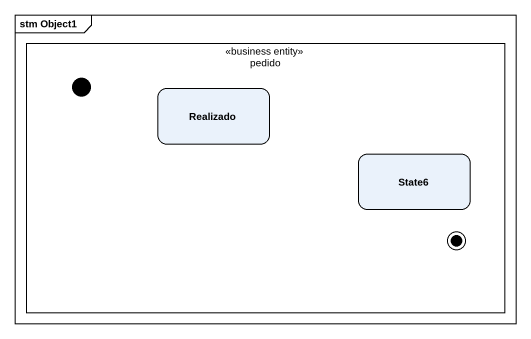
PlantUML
@startuml
mainframe stm Object1
hide empty description
state pedido <<business entity>> {
  state initial1 <<start>>
  state Realizado
  state State6
  state final1 <<end>>
}
@enduml
